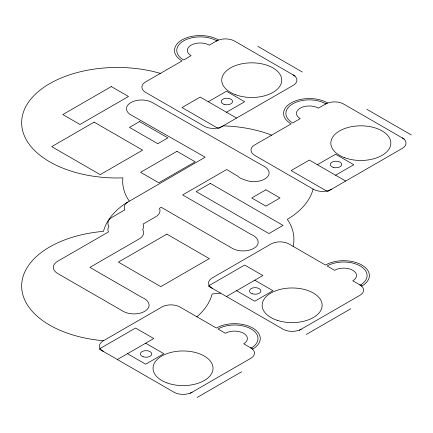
<?xml version="1.0" encoding="UTF-8"?>
<svg xmlns="http://www.w3.org/2000/svg" width="433" height="433" viewBox="0 0 433 433"><rect width="100%" height="100%" fill="white"/><g stroke="black" fill="none" stroke-linecap="round" stroke-linejoin="round"><path stroke-width="0.65" d="M293.081 246.339L293.617 243.714A95.72 55.267 0 0 0 289.228 222.302L287.339 219.347L291.182 216.944A95.72 55.267 0 0 0 312.94 189.697L313.07 189.053M196.853 316.761L198.991 314.915A95.72 55.267 0 0 0 211.916 294.684L212.046 294.039L220.549 293.114M127.291 202.308L126.82 202.676A15.144 8.741 0 0 0 124.558 209.242L124.839 209.881L112.336 217.101A15.144 8.741 0 0 0 108.553 225.82L108.932 226.432L108.553 227.044A15.144 8.741 0 0 0 108.19 231.287L108.472 231.931L57.784 261.191A15.144 8.741 0 0 0 57.784 273.559L123.248 311.354A15.144 8.741 0 0 0 142.3 312.469A15.144 8.741 0 0 0 148.01 301.915A24.437 14.11 0 0 0 146.971 300.67A15.144 8.741 0 0 0 142.094 297.493L89.907 267.377L139.209 238.913A15.144 8.741 0 0 0 142.993 230.194L142.614 229.582L142.993 228.97A15.144 8.741 0 0 0 143.355 224.727L143.074 224.083L155.577 216.868A15.144 8.741 0 0 0 159.717 208.977L159.441 208.333L161.233 207.299L232.353 248.363A15.144 8.741 0 0 0 251.405 249.478A15.144 8.741 0 0 0 257.115 238.924A24.437 14.11 0 0 0 256.076 237.679A15.144 8.741 0 0 0 251.2 234.502L182.65 194.937L226.697 169.509L237.609 176.096A15.144 8.741 0 0 0 242.724 179.148L245.971 180.312A15.144 8.741 0 0 0 265.835 178.326A15.144 8.741 0 0 0 264.682 166.705L152.248 102.502A15.144 8.741 0 0 0 130.831 102.594A15.144 8.741 0 0 0 130.988 114.956L205.199 157.184L125.402 203.488A95.72 55.267 0 0 0 103.649 230.735L103.514 231.379L102.399 231.455A95.72 55.267 0 0 0 21.65 286.04A95.72 55.267 0 0 0 102.399 340.625L103.514 340.701M208.295 101.733L226.475 91.233L244.661 101.733L226.475 112.228M317.4 164.724L335.58 154.224L353.766 164.724L335.58 175.224M117.37 359.531L153.742 338.53L135.556 328.035L99.189 349.03L173.947 392.19A12.86 7.426 0 0 0 192.128 392.19M226.475 296.54L262.847 275.54L244.661 265.045L208.295 286.04L283.052 329.199A12.86 7.426 0 0 0 301.233 329.199M190.109 393.359L250.723 358.362A12.86 7.426 0 0 0 250.723 347.867M299.214 330.368L359.828 295.371A12.86 7.426 0 0 0 359.828 284.876M197.183 397.44L241.63 371.779M306.288 334.449L350.735 308.789M223.017 125.895L225.907 125.96A95.72 55.267 0 0 1 268.411 133.932L271.61 135.166M160.421 73.377L154.002 71.672A95.72 55.267 0 0 0 23.49 111.947A95.72 55.267 0 0 0 117.37 177.995L122.891 177.871L122.674 181.054A95.72 55.267 0 0 0 127.356 198.13L129.245 201.085M257.792 46.326L302.245 71.986M366.897 109.316L411.35 134.977M295.171 76.067L234.562 41.075A12.86 7.426 0 0 0 216.376 41.075M404.276 139.058L343.667 104.066A12.86 7.426 0 0 0 325.481 104.066M236.58 118.063L200.214 97.068L182.028 107.563L218.394 128.563L293.152 85.398A12.86 7.426 0 0 0 293.152 74.904M345.686 181.054L309.319 160.058L291.133 170.553L327.5 191.554L402.257 148.395A12.86 7.426 0 0 0 402.257 137.894M254.766 280.205L272.947 290.705L254.766 301.206L236.58 290.705M145.661 343.201L163.842 353.696L145.661 364.196L127.475 353.696M251.129 348.1A23.431 13.526 0 0 0 251.129 328.966A23.431 13.526 0 0 0 217.994 328.966L225.469 333.286A12.86 7.426 0 0 1 243.649 333.286A12.86 7.426 0 0 1 243.649 343.78L252.742 349.03A25.715 14.846 0 0 0 252.742 328.035A25.715 14.846 0 0 0 216.376 328.035L180.009 307.035A12.86 7.426 0 0 0 161.823 307.035L103.227 340.868A12.86 7.426 0 0 0 103.227 351.363M360.234 285.109A23.431 13.526 0 0 0 360.234 265.976A23.431 13.526 0 0 0 327.099 265.976L334.574 270.295A12.86 7.426 0 0 1 352.754 270.295A12.86 7.426 0 0 1 352.754 280.79L361.847 286.04A25.715 14.846 0 0 0 361.847 265.045A25.715 14.846 0 0 0 325.481 265.045L289.114 244.044A12.86 7.426 0 0 0 270.928 244.044L212.332 277.872A12.86 7.426 0 0 0 212.332 288.373M325.887 103.833A23.431 13.526 0 0 0 292.746 103.833A23.431 13.526 0 0 0 292.746 122.961L300.226 118.647A12.86 7.426 0 0 1 300.226 108.147A12.86 7.426 0 0 1 318.407 108.147L327.5 102.897A25.715 14.846 0 0 0 291.133 102.897A25.715 14.846 0 0 0 291.133 123.898L254.766 144.893A12.86 7.426 0 0 0 254.766 155.393L313.357 189.221A12.86 7.426 0 0 0 331.543 189.221M216.781 40.843A23.431 13.526 0 0 0 183.641 40.843A23.431 13.526 0 0 0 183.641 59.971L191.121 55.657A12.86 7.426 0 0 1 191.121 45.156A12.86 7.426 0 0 1 209.301 45.156L218.394 39.906A25.715 14.846 0 0 0 182.028 39.906A25.715 14.846 0 0 0 182.028 60.907L145.661 81.902A12.86 7.426 0 0 0 145.661 92.402L204.252 126.23A12.86 7.426 0 0 0 222.438 126.23M111.308 86.568L62.817 114.561L79.991 124.477L128.482 96.483L111.308 86.568M94.134 122.144L51.706 146.641L100.196 174.64L142.63 150.143L94.134 122.144M139.599 121.565L129.494 127.394L157.78 143.729L167.885 137.894L139.599 121.565M176.978 151.306L140.606 172.307L158.792 182.802L195.159 161.807L176.978 151.306M210.314 183.386L196.171 191.554L268.909 233.549L283.052 225.382L210.314 183.386M166.873 234.129L118.382 262.127L160.811 286.624L209.301 258.625L166.873 234.129M265.878 189.806L251.735 197.968L265.878 206.135L280.021 197.968L265.878 189.806M143.204 356.787A5.716 3.302 0 0 0 151.777 353.929A5.716 3.302 0 0 0 143.204 351.071A5.716 3.302 0 0 0 143.204 356.787M166.916 382.886A30.001 17.32 0 0 0 213.009 369.035A30.001 17.32 0 0 0 169.184 352.917A30.001 17.32 0 0 0 166.916 382.886M252.309 293.796A5.716 3.302 0 0 0 260.882 290.938A5.716 3.302 0 0 0 252.309 288.08A5.716 3.302 0 0 0 252.309 293.796M277.142 320.29A30.001 17.32 0 0 0 322.147 305.287A30.001 17.32 0 0 0 277.142 290.289A30.001 17.32 0 0 0 277.142 320.29M333.129 167.349A5.716 3.302 0 0 0 341.702 164.491A5.716 3.302 0 0 0 333.129 161.633A5.716 3.302 0 0 0 333.129 167.349M344.717 157.753A30.001 17.32 0 0 0 390.81 143.897A30.001 17.32 0 0 0 346.985 127.778A30.001 17.32 0 0 0 344.717 157.753M224.023 104.358A5.716 3.302 0 0 0 232.597 101.501A5.716 3.302 0 0 0 224.023 98.643A5.716 3.302 0 0 0 224.023 104.358M235.612 94.762A30.001 17.32 0 0 0 281.704 80.906A30.001 17.32 0 0 0 237.879 64.788A30.001 17.32 0 0 0 235.612 94.762"/></g></svg>
